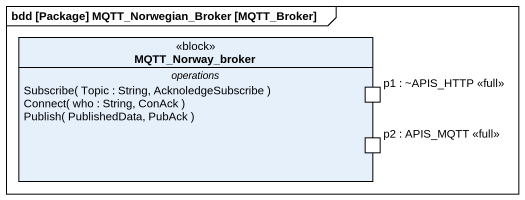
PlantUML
@startuml
mainframe bdd [Package] MQTT_Norwegian_Broker [MQTT_Broker]
hide circle
hide empty members
class MQTT_Norway_broker <<block>> {
  -- operations --
  Subscribe( Topic : String, AcknoledgeSubscribe )
  Connect( who : String, ConAck )
  Publish( PublishedData, PubAck )
  -- ports --
  p1 : ~APIS_HTTP <<full>>
  p2 : APIS_MQTT <<full>>
}
@enduml
